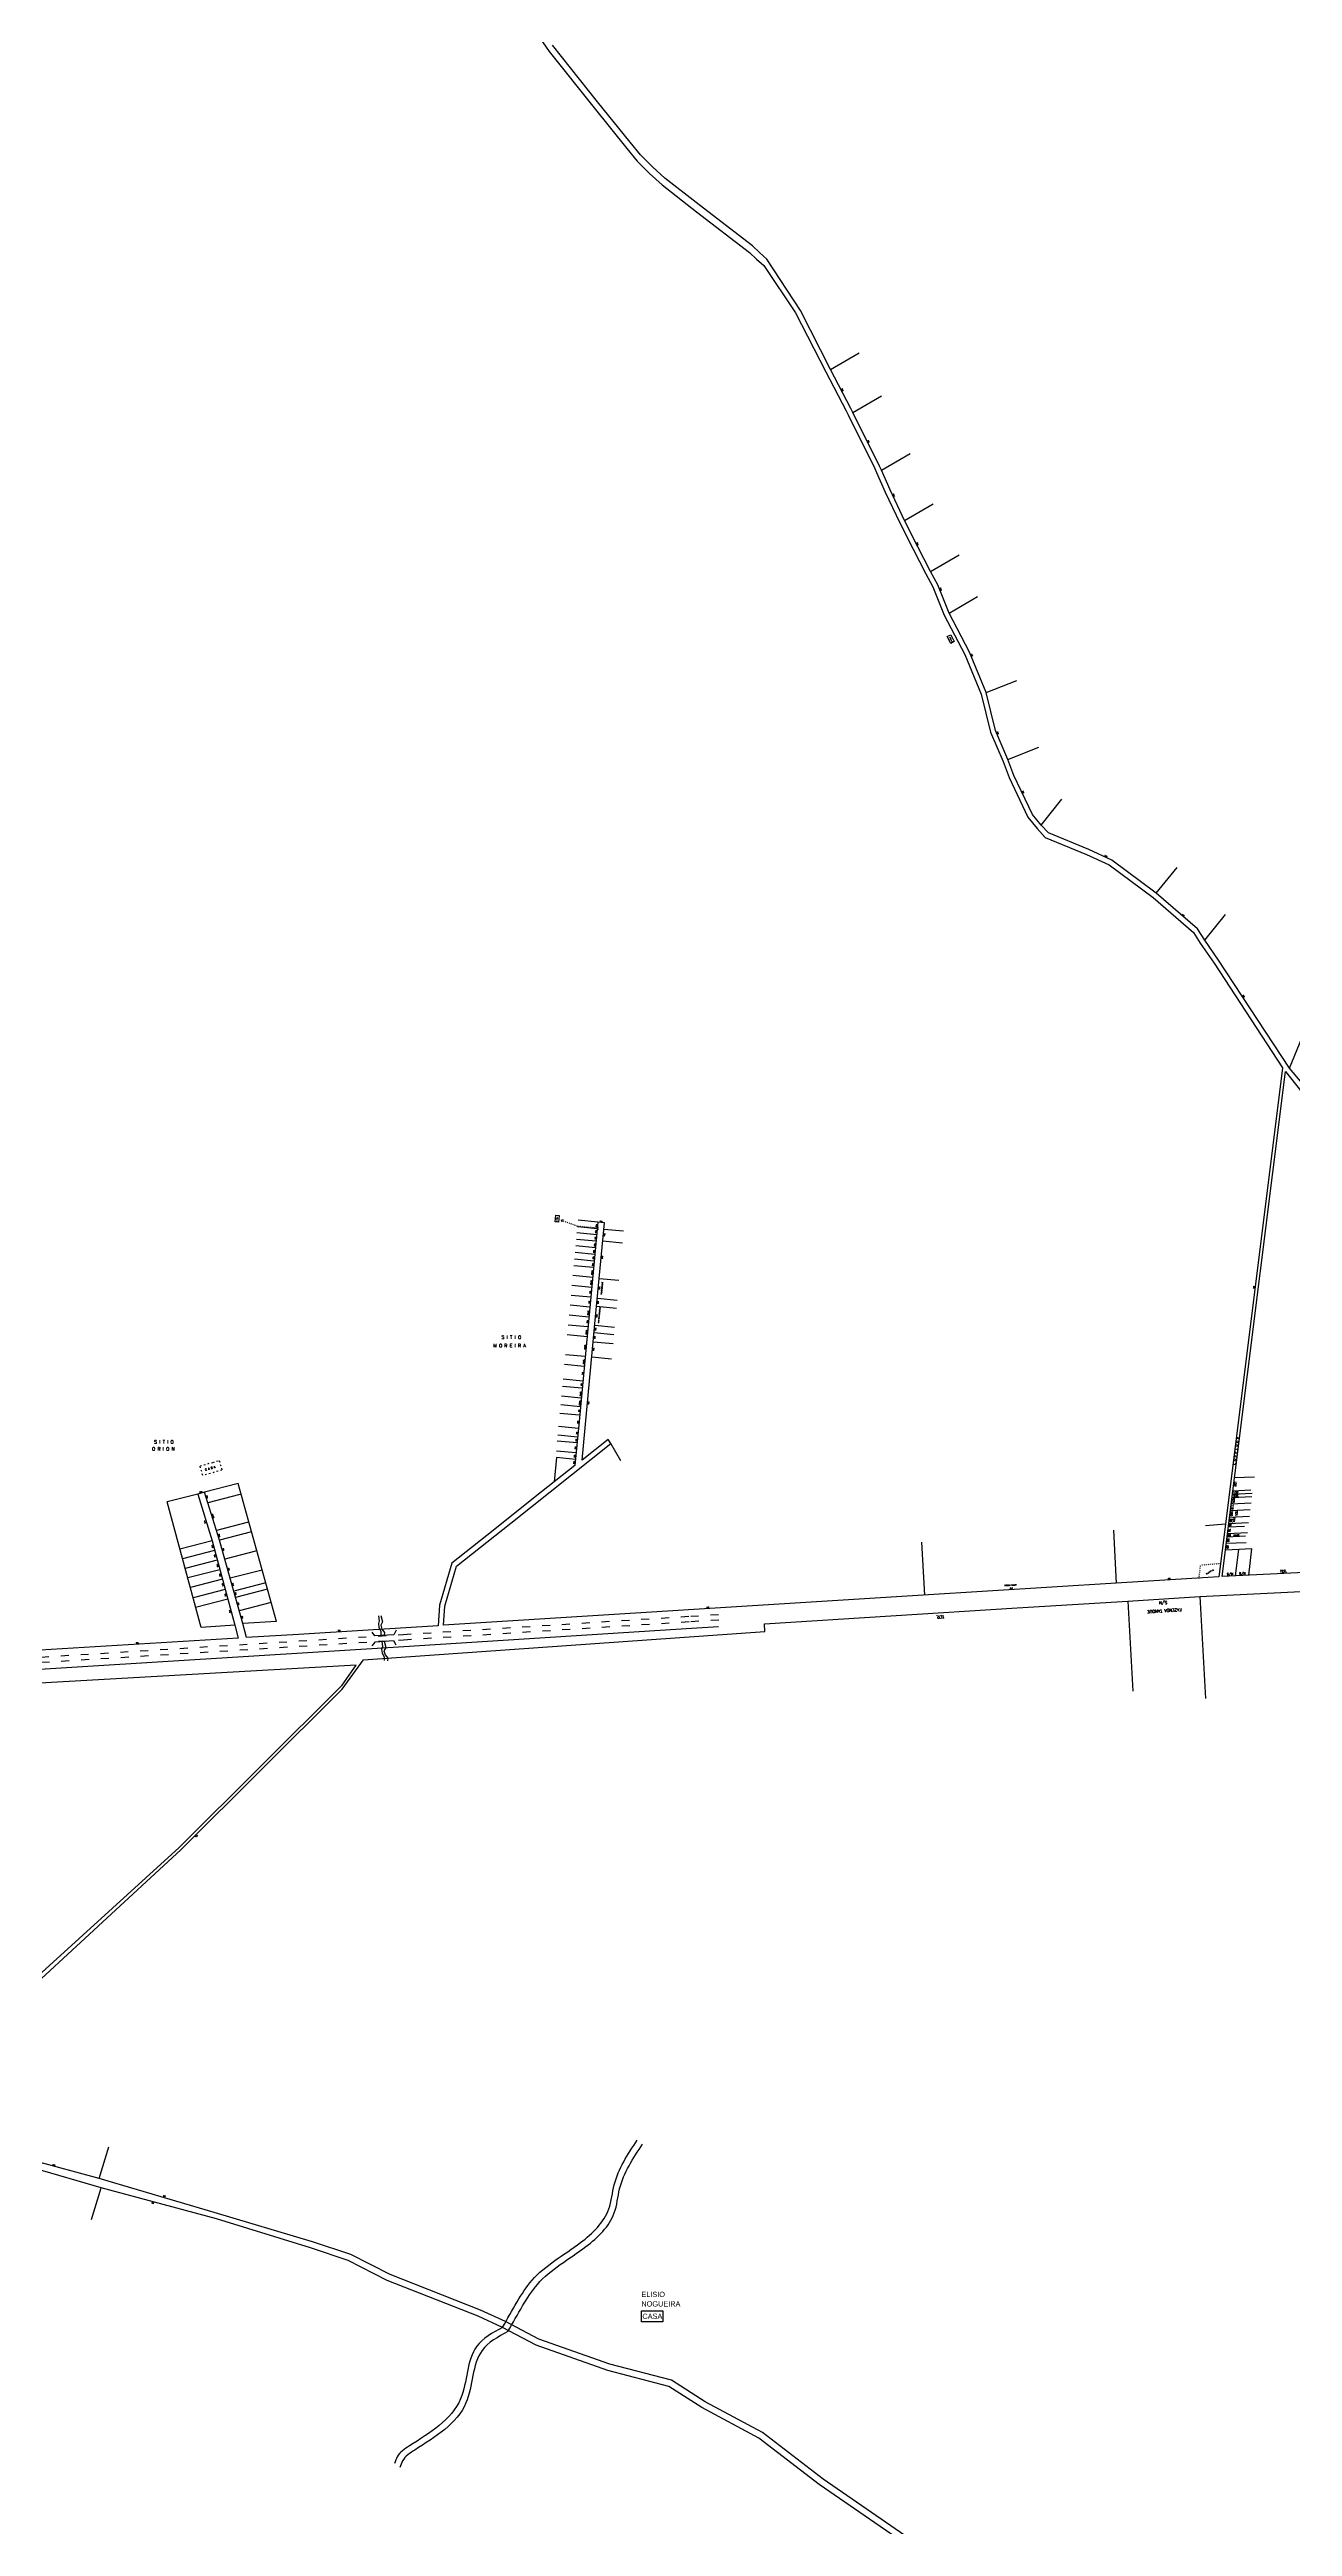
# Model space of a CAD drawing. Extents: x 714896 to 749292, y 8417558 to 8447149.
# Drawn here: x 734307 to 736183, y 8426312 to 8430053 of the extents above; entities that cross this region are included whole.
import ezdxf

# ---------------------------------------------------------------- set-up
doc = ezdxf.new("R2010")
doc.units = 0
doc.header["$MEASUREMENT"] = 0
doc.linetypes.add('ACAD_ISO03W100', pattern=[30, 12, -18])
for name, color, linetype in [('LAGOA', 130, 'CONTINUOUS'), ('LOTE', 7, 'CONTINUOUS'), ('NUM-PORTA', 7, 'CONTINUOUS'), ('QUADRA', 6, 'CONTINUOUS'), ('REFERENCIA', 7, 'CONTINUOUS'), ('TEXTO', 7, 'CONTINUOUS')]:
    doc.layers.add(name, color=color, linetype=linetype)
doc.styles.add('ROMANS', font='ROMANS.SHX', dxfattribs={"height": 1.5})

msp = doc.modelspace()

# ---------------------------------------------------------------- linework, layer by layer
at = {"layer": 'LAGOA', "color": 4}
for points in [[(734991, 8426613), (735013.1, 8426651.7), (735035.5, 8426684.2), (735108.8, 8426741.2), (735151.5, 8426792), (735159.7, 8426828.6), (735194.3, 8426895.7)], [(734999.1, 8426606.9), (735021.3, 8426645.6), (735043.7, 8426678.1), (735116.9, 8426735.1), (735159.7, 8426785.9), (735167.8, 8426822.5), (735202.4, 8426889.6)], [(734991, 8426613), (734952.1, 8426584.5), (734927.6, 8426505.2), (734850.3, 8426434), (734832, 8426417.7), (734827.9, 8426407.6)], [(734999.1, 8426606.9), (734960.2, 8426578.4), (734935.8, 8426499.1), (734858.4, 8426427.9), (734840.1, 8426411.6), (734836, 8426401.5)]]:
    msp.add_spline(points, degree=3, dxfattribs=at)
at = {"layer": 'LOTE', "color": 7}
for p, q in [((735913.1, 8427816.9), (735917.6, 8427737)), ((735623.7, 8427798.8), (735628.2, 8427718.9))]:
    msp.add_line(p, q, dxfattribs=at)
for points in [[(735486, 8429570), (735529.2, 8429595.2)], [(735520, 8429505), (735563.2, 8429530.2)], [(735563, 8429418), (735606.2, 8429443.2)], [(735598, 8429342), (735641.2, 8429367.2)], [(735637, 8429265), (735680.2, 8429290.2)], [(735665, 8429202), (735708.2, 8429227.2)], [(736179, 8428515), (736448.5, 8429170.4)], [(735721, 8429082), (735767.4, 8429100.5)], [(735754, 8428981), (735800.4, 8428999.5)], [(735804, 8428882), (735835.3, 8428921)], [(735978, 8428779), (736009.3, 8428818)], [(736051, 8428708), (736082.3, 8428747)], [(736120.8, 8427877.4), (736093.6, 8427876)], [(736126, 8427897.3), (736096, 8427895.9)], [(736118.6, 8427837.8), (736088.6, 8427836.3)], [(736119.8, 8427847.7), (736089.8, 8427846.3)], [(736121, 8427857.6), (736091.1, 8427856.2)], [(736122.3, 8427867.6), (736092.3, 8427866.1)], [(736122.9, 8427872.5), (736092.9, 8427871.1)], [(736082.3, 8427826), (736052.4, 8427823.6)], [(736112.4, 8427807.9), (736084.9, 8427806.6)], [(736115.5, 8427813), (736085.5, 8427811.5)], [(736111.3, 8427822.6), (736086.7, 8427821.5)], [(736117.3, 8427827.9), (736087.4, 8427826.4)], [(736122.3, 8427788.7), (736082.4, 8427786.7)], [(736113.6, 8427798.1), (736083.6, 8427796.7)], [(736097.4, 8427748), (736102.4, 8427787.7)], [(736117.4, 8427749), (736122.3, 8427788.7)], [(735934.9, 8427710), (735942.3, 8427573.7)], [(736043.9, 8427716.9), (736052.3, 8427563)], [(734382, 8426838), (734396.7, 8426885.8)]]:
    msp.add_lwpolyline(points, dxfattribs=at)
at = {"layer": 'LOTE'}
for points in [[(735667.7, 8429156.4), (735662.4, 8429166.8), (735667.6, 8429169.4), (735672.8, 8429159), (735667.7, 8429156.4)], [(735200.6, 8426638), (735233.2, 8426638), (735233.2, 8426621.7), (735200.6, 8426621.7)]]:
    msp.add_lwpolyline(points, close=True, dxfattribs=at)
for points in [[(735070.4, 8428282.7), (735071.3, 8428292.7), (735076.3, 8428292.2), (735075.4, 8428282.3), (735070.4, 8428282.7)], [(735132.2, 8428253.4), (735102.4, 8428256.2)], [(735133.2, 8428263.3), (735103.3, 8428266.1)], [(735134, 8428272.3), (735104.1, 8428275.1)], [(735135, 8428282.2), (735105.1, 8428285.1)], [(735172.1, 8428250.6), (735142.3, 8428253.4)], [(735173.8, 8428268.5), (735144, 8428271.3)], [(735128.5, 8428213.6), (735098.6, 8428216.4)], [(735129.4, 8428223.5), (735099.5, 8428226.4)], [(735130.3, 8428233.5), (735100.5, 8428236.3)], [(735131.3, 8428243.4), (735101.4, 8428246.3)], [(735125.6, 8428183.7), (735095.8, 8428186.5)], [(735127.1, 8428198.6), (735097.2, 8428201.5)], [(735166.8, 8428193.9), (735136.9, 8428196.7)], [(735121.4, 8428138.9), (735091.5, 8428141.7)], [(735122.8, 8428153.8), (735093, 8428156.7)], [(735124.2, 8428168.8), (735094.4, 8428171.6)], [(735162.8, 8428152), (735133, 8428154.9)], [(735164, 8428164), (735134.1, 8428166.8)], [(735118.6, 8428109), (735088.7, 8428111.9)], [(735120, 8428124), (735090.1, 8428126.8)], [(735157.8, 8428098.3), (735127.9, 8428101.1)], [(735159.1, 8428112.2), (735129.2, 8428115)], [(735160.1, 8428123.2), (735130.2, 8428126)], [(735114.4, 8428064.2), (735084.5, 8428067.1)], [(735115.8, 8428079.2), (735085.9, 8428082)], [(735155.6, 8428075.4), (735125.7, 8428078.2)], [(735111.3, 8428031.4), (735081.4, 8428034.2)], [(735112.3, 8428042.3), (735082.4, 8428045.2)], [(735107.4, 8427990.6), (735077.5, 8427993.4)], [(735108.6, 8428003.5), (735078.8, 8428006.3)], [(735109.9, 8428016.5), (735080, 8428019.3)], [(735103.5, 8427948.8), (735073.6, 8427951.6)], [(735104.3, 8427957.7), (735074.4, 8427960.5)], [(735105.5, 8427970.7), (735075.7, 8427973.5)], [(735072.4, 8427926.6), (735068.9, 8427890)], [(735102, 8427933.8), (735072.2, 8427936.6)], [(735101.1, 8427923.9), (735072.4, 8427926.6)], [(735169.5, 8427921.8), (735154.6, 8427947.8)], [(734591.7, 8427887.8), (734540.9, 8427874.6)], [(734649.9, 8427679.1), (734591.7, 8427887.8)], [(734530.9, 8427871.6), (734484.8, 8427859.7)], [(734535.9, 8427670.3), (734484.8, 8427859.7)], [(734594.4, 8427871), (734546, 8427858.4)], [(734552.4, 8427800.9), (734504, 8427788.3)], [(734607.6, 8427829), (734559.2, 8427816.5)], [(734612.1, 8427814.7), (734563.7, 8427802.2)], [(734556.3, 8427786.4), (734507.9, 8427773.8)], [(734560.2, 8427771.9), (734511.8, 8427759.3)], [(734620.2, 8427785.8), (734571.8, 8427773.3)], [(734564.2, 8427757.4), (734515.8, 8427744.9)], [(734568.1, 8427742.9), (734519.7, 8427730.4)], [(734572.2, 8427727.5), (734523.8, 8427714.9)], [(734628.2, 8427756.9), (734579.8, 8427744.4)], [(734633.6, 8427737.6), (734585.2, 8427725.1)], [(734636.2, 8427728), (734587.8, 8427715.5)], [(734576.1, 8427713), (734527.7, 8427700.5)], [(734641.9, 8427707.8), (734593.5, 8427695.2)], [(734586.8, 8427673.4), (734535.9, 8427670.3)], [(734649.9, 8427679.1), (734598.8, 8427676)], [(734370.3, 8426776.2), (734385, 8426824)]]:
    msp.add_lwpolyline(points, dxfattribs=at)
at = {"layer": 'LOTE', "color": 3}
for points in [[(735079.4, 8428285.3), (735083.1, 8428286.3)], [(735079.4, 8428285.3), (735081.2, 8428282.7)]]:
    msp.add_lwpolyline(points, dxfattribs=at)
at = {"layer": 'LOTE', "color": 3, "linetype": 'ACAD_ISO03W100', "ltscale": 0.1}
msp.add_lwpolyline([(735135.4, 8428270.7), (735135.7, 8428273), (735103.8, 8428276), (735080.1, 8428285)], dxfattribs=at)
at = {"layer": 'LOTE', "linetype": 'ACAD_ISO03W100', "ltscale": 0.2}
msp.add_lwpolyline([(734534.4, 8427914.2), (734553.6, 8427919.5), (734563.3, 8427922.1), (734567.3, 8427907.7), (734538.4, 8427899.7), (734534.4, 8427914.2)], close=True, dxfattribs=at)
at = {"layer": 'LOTE', "color": 7, "linetype": 'ACAD_ISO03W100', "ltscale": 0.1}
for points in [[(736042.4, 8427744.2), (736044.9, 8427764)], [(736074.8, 8427766.5), (736044.9, 8427764)]]:
    msp.add_lwpolyline(points, dxfattribs=at)
at = {"layer": 'QUADRA'}
for points in [[(735039.7, 8430081.3), (735061.4, 8430050.3), (735129.1, 8429964.9), (735178.8, 8429903.9), (735194.3, 8429884.6), (735212.8, 8429866), (735231.9, 8429848.6), (735283.6, 8429808.2), (735363.9, 8429746.5), (735374.5, 8429736.6), (735385.4, 8429726.8)], [(735390, 8429736.8), (735378.8, 8429746.7), (735368.1, 8429756.8), (735287.6, 8429818.7), (735236.1, 8429858.9), (735217.2, 8429876.1), (735199.1, 8429894.3), (735183.8, 8429913.4), (735134.1, 8429974.4), (735066.6, 8430059.6)], [(735387.1, 8427664.1), (735386.5, 8427675.7), (735768, 8427699.6), (735934.9, 8427710), (736043.9, 8427716.9), (736502.1, 8427739.7)]]:
    msp.add_lwpolyline(points, dxfattribs=at)
at = {"layer": 'QUADRA', "color": 6, "linetype": 'BYBLOCK', "ltscale": 40}
msp.add_lwpolyline([(735385.4, 8429726.8), (735433.5, 8429655.4), (735478.9, 8429566.3), (735509.9, 8429507.4), (735512.8, 8429501.4), (735552.8, 8429420.4), (735555.7, 8429414.6), (735568.7, 8429384.7), (735590.8, 8429338.5), (735610.9, 8429298.4), (735629.9, 8429261.2), (735640.7, 8429241.6), (735657.7, 8429198.7), (735688.7, 8429139.6), (735713.4, 8429079.5), (735727.4, 8429022.4), (735746.6, 8428978), (735755.6, 8428953.9), (735784.2, 8428893.7), (735797.9, 8428876.8), (735810.3, 8428863.3), (735872.8, 8428837.7), (735906.9, 8428822.1), (735973, 8428772.8), (736033.9, 8428719.7), (736044.4, 8428703.5), (736065.4, 8428673.5), (736168.5, 8428515.3), (736082.3, 8427826), (736072.3, 8427746.6), (735917.6, 8427737), (735626.2, 8427718.7), (734902, 8427673.5), (734904, 8427702.3), (734921.5, 8427762.7), (735003.4, 8427827.8), (735154.6, 8427947.8), (735150.5, 8427954.2), (735111.1, 8427922.9), (735118.2, 8427998.6), (735130.5, 8428128.6), (735144.9, 8428281.3), (735135, 8428282.2), (735124.8, 8428174.7), (735114.6, 8428067.3), (735106.5, 8427981.3), (735100.3, 8427914.9), (735049.7, 8427874.8), (734967.1, 8427809.1), (734914.5, 8427767.3), (734896, 8427703.7), (734893.8, 8427672.4), (734788, 8427666), (734682.9, 8427659.6), (734604.7, 8427654.8), (734598.8, 8427676), (734563.7, 8427802.2), (734540.9, 8427874.6), (734530.9, 8427871.6), (734552.4, 8427800.9), (734586.8, 8427673.4), (734592.1, 8427654), (734293.2, 8427635.8)], dxfattribs=at)
at = {"layer": 'QUADRA', "color": 6}
for points in [[(736212, 8428476), (736179, 8428515), (736072, 8428678), (736051, 8428708), (736040, 8428725), (735978, 8428779), (735911, 8428829), (735876, 8428845), (735815, 8428870), (735804, 8428882), (735791, 8428898), (735763, 8428957), (735754, 8428981), (735735, 8429025), (735721, 8429082), (735696, 8429143), (735665, 8429202), (735648, 8429245), (735637, 8429265), (735618, 8429302), (735598, 8429342), (735576, 8429388), (735563, 8429418), (735560, 8429424), (735520, 8429505), (735517, 8429511), (735486, 8429570), (735440.6, 8429659.1), (735390, 8429736.8)], [(736367.1, 8427761), (736077.4, 8427747), (736172.8, 8428509.7), (736205, 8428468.8)], [(734382, 8426838), (734382, 8426838), (734282, 8426865), (734248.5, 8426877.9), (734243, 8426880), (734109, 8426942), (734052, 8426971), (734048, 8426978), (734099, 8427031), (734115, 8427042), (734144.9, 8427055), (734197.8, 8427078.1), (734255, 8427103), (734506, 8427335), (734749, 8427577), (734781, 8427621), (735387.1, 8427664.1)], [(734559.4, 8426776.9), (734559.4, 8426776.9), (734385, 8426824), (734285, 8426853), (734244, 8426870), (734127, 8426923), (734042, 8426967), (733951, 8427028), (733827, 8427258), (733782, 8427297), (733502, 8427450), (733082.3, 8427367.5)]]:
    msp.add_lwpolyline(points, dxfattribs=at)
msp.add_lwpolyline([(734040, 8426981), (734102, 8427047), (734251, 8427109), (734503, 8427338), (734749, 8427583), (734770, 8427613), (734275, 8427585), (733566, 8427464), (733514, 8427455), (733516, 8427449), (733556, 8427430), (733789, 8427300), (733832, 8427264), (733956, 8427032)], close=True, dxfattribs=at)
at = {"layer": 'QUADRA', "color": 6, "linetype": 'CONTINUOUS'}
for points in [[(736337.9, 8425877.2), (736173, 8425938.8), (736082.4, 8426011.5), (735983, 8426061.2), (735879.3, 8426100.1), (735814.4, 8426137.4), (735725.8, 8426201.2), (735662.1, 8426245), (735598.1, 8426299), (735474.9, 8426384.1), (735383.4, 8426454.4), (735297.1, 8426500.6), (735246.1, 8426533.3), (735152.9, 8426557.6), (735046, 8426595.2), (734995.4, 8426622), (734957.9, 8426639.2), (734821.1, 8426693.1), (734761.9, 8426723.3), (734704, 8426742.5), (734555.8, 8426786.6), (734382, 8426838)], [(735488.3, 8425553.4), (735820.8, 8425618.7), (735707.5, 8425738.2), (735587.6, 8425801.1), (735551.7, 8425838.2), (735535.8, 8425876.7), (735533, 8425898.5), (735521.9, 8426045.3), (735651, 8426241.2), (735592, 8426291), (735469, 8426376), (735378, 8426446), (735292, 8426492), (735242, 8426524), (735150, 8426548), (735042, 8426586), (734991, 8426613), (734954, 8426630), (734817, 8426684), (734758, 8426714), (734701, 8426733), (734559.4, 8426776.9)]]:
    msp.add_lwpolyline(points, dxfattribs=at)
at = {"layer": 'REFERENCIA', "linetype": 'ACAD_ISO03W100'}
for points in [[(733064.2, 8427399.8), (733522, 8427489.8), (734133.6, 8427609.8), (734174.5, 8427616.5), (734234.4, 8427621.7), (734841.1, 8427659.6), (735275, 8427687.2), (735325, 8427690.3)], [(733068.3, 8427392.5), (733523.6, 8427482), (734135, 8427601.9), (734175.5, 8427608.6), (734235, 8427613.8), (734841.6, 8427651.6), (735275.5, 8427679.2), (735321.4, 8427682.1)]]:
    msp.add_lwpolyline(points, dxfattribs=at)
at = {"layer": 'REFERENCIA'}
for points in [[(734807.8, 8427658), (734808, 8427663.7), (734804.6, 8427670.1), (734804, 8427676.1), (734805.1, 8427680.2), (734804.1, 8427687.8)], [(734807.5, 8427688), (734809.7, 8427678.5), (734807, 8427673.6), (734808.9, 8427667.7), (734812.8, 8427662.4), (734812.2, 8427658.3)], [(734830.5, 8427665.8), (734826.9, 8427659.2), (734798.2, 8427657.4), (734794.4, 8427662.8)], [(734794.4, 8427642.3), (734799.1, 8427648.4), (734826.2, 8427650.2), (734830.1, 8427643.9)], [(734812.8, 8427620.3), (734813, 8427625), (734809.6, 8427631.4), (734809, 8427637.4), (734810.1, 8427641.5), (734809.1, 8427649.1)], [(734812.5, 8427649.3), (734814.7, 8427639.8), (734812, 8427634.9), (734813.9, 8427629), (734817.8, 8427623.7), (734817.2, 8427619.6)]]:
    msp.add_lwpolyline(points, dxfattribs=at)
at = {"layer": 'REFERENCIA', "linetype": 'CONTINUOUS'}
msp.add_lwpolyline([(733073.4, 8427383.3), (733525.5, 8427472.1), (734136.8, 8427592.1), (734176.8, 8427598.6), (734235.7, 8427603.8), (734842.2, 8427641.6), (735276.2, 8427669.2), (735316.9, 8427671.8)], dxfattribs=at)

# ---------------------------------------------------------------- texts
at = {"layer": 'NUM-PORTA', "style": 'ROMANS'}
for s, height, rotation, p in [('S/N', 1.5, 294.8202, (735502.5, 8429540.9)), ('S/N', 1.5, 294.8202, (735580, 8429381.8)), ('S/N', 1.5, 294.8202, (735616, 8429308.2)), ('S/N', 1.5, 292.436, (735651.1, 8429239.8)), ('S/N', 1.5, 335.8589, (735899.8, 8428835.1)), ('S/N', 1.5, 84.6428, (735130.7, 8428245.8)), ('349', 1.5, 84.6428, (735131.6, 8428255.9)), ('S/N', 1.5, 84.6428, (735132.5, 8428265.7)), ('S/N', 1.5, 84.6428, (735133.4, 8428274.8)), ('S/N', 1.5, 264.6428, (735144.3, 8428265.3)), ('S/N', 1.5, 84.6428, (735127.9, 8428216.2)), ('S/N', 1.5, 264.6428, (735141.1, 8428231.2)), ('269', 1.5, 84.6428, (735123.9, 8428174.4)), ('S/N', 1.5, 264.6428, (735136.7, 8428185)), ('S/N', 1.5, 264.6428, (735132.7, 8428142.8)), ('S/N', 1.5, 84.6428, (735119.7, 8428129.9)), ('S/N', 1.5, 264.6428, (735127.9, 8428092.2)), ('127', 1.5, 84.6428, (735110.7, 8428034.9)), ('149', 1.5, 84.6428, (735112.3, 8428051.6)), ('89', 1.5, 84.6428, (735107.1, 8427995.9)), ('S/N', 1.5, 264.6428, (735120.3, 8428011.2)), ('130', 3, 2.4077, (736094, 8427872)), ('150', 3, 265.2718, (736096.1, 8427891)), ('S/N', 1.5, 287.3777, (734543.5, 8427869.1)), ('100', 3, 265.2718, (736090.5, 8427846.4)), ('110', 3, 265.2718, (736091.8, 8427856.1)), ('S/N', 1.5, 106.8954, (734542.9, 8427827.7)), ('S/N', 1.5, 287.3777, (734561.9, 8427810.9)), ('60', 3, 265.2718, (736085.3, 8427804.6)), ('66', 3, 2.4812, (736085.5, 8427807.5)), ('70', 3, 265.2718, (736087, 8427819.7)), ('80', 3, 265.2718, (736088.1, 8427827.1)), ('90', 3, 265.2718, (736089, 8427834.3)), ('S/N', 1.5, 105.5288, (734554.1, 8427790.8)), ('S/N', 1.5, 105.5288, (734561.9, 8427761.8)), ('50', 3, 265.2718, (736084.2, 8427794.5)), ('S/N', 1.5, 105.5288, (734565.8, 8427747.3)), ('S/N', 1.5, 105.5288, (734569.8, 8427732.9)), ('S/N', 1.5, 285.5288, (734582.9, 8427736.7)), ('S/N', 3.5, 3.7765, (736084.5, 8427748.8)), ('S/N', 3.5, 3.7765, (736103.2, 8427749.7)), ('S/N', 1.5, 105.5288, (734580.6, 8427692.6)), ('S/N', 1.5, 345.2467, (734311.6, 8426857.9))]:
    msp.add_text(s, height=height, rotation=rotation, dxfattribs=at).set_placement(p)
at = {"layer": 'NUM-PORTA', "color": 7, "style": 'ROMANS'}
for height, rotation, p in [(1.5, 3.7765, (735757.2, 8427728.6)), (4.5, 182.1581, (735994.3, 8427710))]:
    msp.add_text('S/N', height=height, rotation=rotation, dxfattribs=at).set_placement(p)
at = {"layer": 'TEXTO', "style": 'ROMANS'}
for s, height, rotation, p in [('TER.', 1.5, 294.8202, (735541.9, 8429462.8)), ('C A S A', 1.5, 114.5081, (735670.4, 8429158.5)), ('TER.', 1.5, 292.436, (735698.3, 8429140)), ('TER.', 1.5, 293.8864, (735737.2, 8429022.5)), ('TER.', 1.5, 297.0677, (735775.1, 8428933.1)), ('TER.', 1.5, 318.0312, (736016.6, 8428746.4)), ('TER.', 1.5, 303.5834, (736108.2, 8428624.6)), ('C A S A', 1.3, 84.159, (735073.5, 8428282.9)), ('TER.', 1.5, 354.6428, (735137.7, 8428282.6)), ('TER.', 1.5, 84.6428, (735128.8, 8428226.4)), ('TER.', 1.5, 84.6428, (735129.7, 8428235.8)), ('CONST.', 1.5, 84.6428, (735125.2, 8428187.6)), ('CONST.', 1.5, 84.6428, (735126.6, 8428202.7)), ('SITIO ROCHEDINHO', 1.5, 264.6428, (735141.1, 8428191.7)), ('TER.', 1.5, 81.7693, (736125.8, 8428181.8)), ('CONST.', 1.5, 84.6428, (735120.8, 8428141.9)), ('TER.', 1.5, 84.6428, (735122.5, 8428159.2)), ('TER.', 1.5, 264.6428, (735134.6, 8428162.9)), ('SITIO PEDACINHO DE CHAO', 1.3, 264.6428, (735137.4, 8428153.3)), ('CONST.', 1.5, 84.6428, (735118.1, 8428112.8)), ('TER.', 1.5, 264.6428, (735129.6, 8428110)), ('TER.', 1.5, 264.6428, (735130.8, 8428122.7)), ('CONST.', 1.5, 84.6428, (735113.9, 8428067.9)), ('CONST.', 1.5, 84.6428, (735115.9, 8428090.1)), ('CONST.', 1.5, 84.6428, (735109.3, 8428019.5)), ('CONST.', 1.5, 84.6428, (735108, 8428005.8)), ('TER.', 1.5, 84.6428, (735102.8, 8427951.2)), ('TER.', 1.5, 84.6428, (735103.8, 8427961.8)), ('TER.', 1.5, 84.6428, (735105.4, 8427978.1)), ('C O R R E D O R', 3.5, 82.8855, (736097.3, 8427915.7)), ('C A S A', 3, 16.458, (734542.3, 8427906.7)), ('TER.', 1.5, 84.6428, (735099.6, 8427917.2)), ('TER.', 1.5, 84.6428, (735100.5, 8427926.8)), ('TER.', 1.5, 84.6428, (735101.7, 8427939.3)), ('S/N', 1.5, 17.357, (734533.6, 8427873.4)), ('CONST.', 1.5, 288.9063, (734552.1, 8427841.2)), ('TER.', 3, 265.2718, (736093.4, 8427866)), ('TER.', 3, 1.8088, (736094.1, 8427867.3)), ('TER.', 3, 265.2718, (736097.8, 8427846.6)), ('TER.', 3, 265.2718, (736093.7, 8427836.5)), ('CONST.', 2, 2.3982, (736094.6, 8427808.1)), ('TER.', 1.5, 105.5288, (734558, 8427776.3)), ('TER.', 1.5, 285.5288, (734568.2, 8427789.5)), ('TER.', 1.5, 285.5288, (734576.5, 8427759.9)), ('FAZENDA MULUGU', 1.5, 3.7765, (735748.9, 8427732.7)), ('TER.', 1.5, 3.7765, (735995.4, 8427742.8)), ('C U R R A L', 1.5, 30.7483, (736053.8, 8427750.2)), ('TER.', 3.5, 3.7765, (736165, 8427753)), ('TER.', 1.5, 105.5288, (734573.9, 8427717.4)), ('TER.', 1.5, 285.5288, (734586.8, 8427722.9)), ('TER.', 1.5, 285.5288, (734591, 8427707.6)), ('TER.', 1.5, 3.7765, (735299, 8427699.4)), ('TER.', 4.5, 181.8851, (735657.9, 8427688.6)), ('FAZENDA TANQUE', 4.5, 183.757, (736016.1, 8427699.4)), ('TER.', 1.5, 285.5288, (734596.7, 8427687.1)), ('TER.', 1.5, 3.7765, (734742.6, 8427664.3)), ('TER.', 1.5, 3.7765, (734437.7, 8427645.7)), ('TER.', 1.5, 224.4252, (734529.9, 8427357)), ('TER.', 1.5, 164.9035, (734465, 8426801.3)), ('TER.', 1.5, 345.2467, (734478.5, 8426811.1))]:
    msp.add_text(s, height=height, rotation=rotation, dxfattribs=at).set_placement(p)
for s, p in [('S I T I O', (734989.5, 8428106)), ('M O R E I R A', (734977.1, 8428093.3)), ('S I T I O', (734464.9, 8427947.9)), ('O R I O N', (734461.9, 8427937.3))]:
    msp.add_text(s, height=5, dxfattribs=at).set_placement(p)
at = {"layer": 'TEXTO', "color": 0}
for s, p in [('ELISIO', (735200.6, 8426658.9)), ('NOGUEIRA', (735200.6, 8426644.6)), ('CASA', (735202.1, 8426625.9))]:
    msp.add_text(s, height=8, dxfattribs=at).set_placement(p)

doc.saveas('drawing.dxf')
